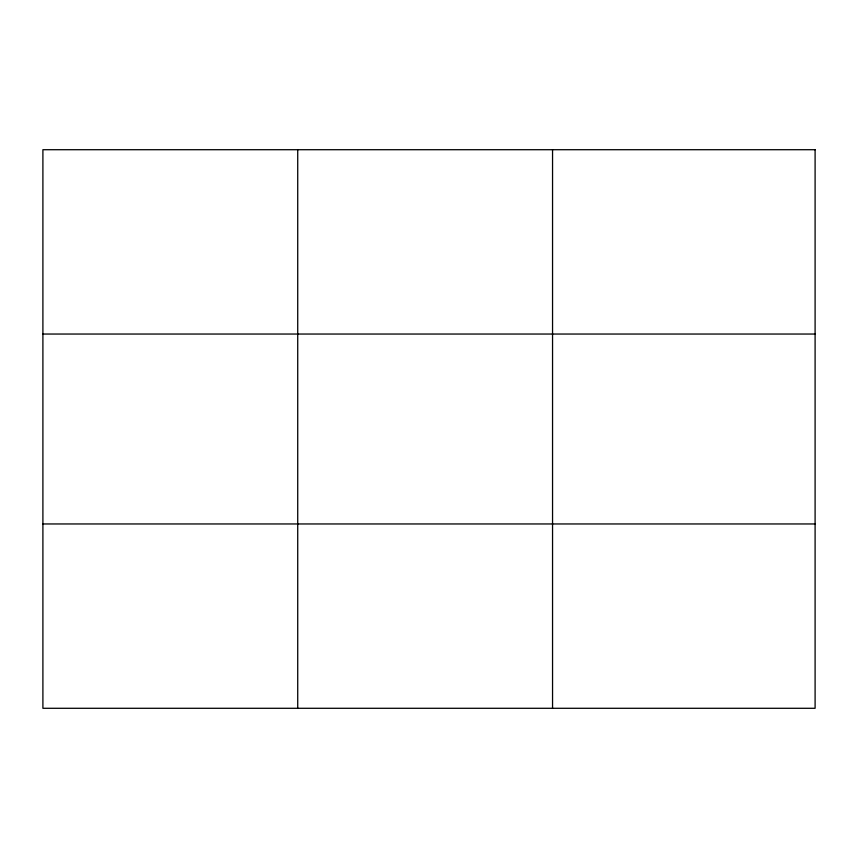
<?xml version="1.0" encoding="UTF-8"?>
<svg xmlns="http://www.w3.org/2000/svg" width="858" height="858" viewBox="0 0 858 858"><rect width="100%" height="100%" fill="white"/><g stroke="black" fill="none" stroke-linecap="round" stroke-linejoin="round"><path stroke-width="1.29" d="M297.726 708.29L297.726 149.71M552.552 708.29L552.552 149.71M42.9 334.041L815.1 334.041M42.9 523.959L815.1 523.959M815.1 149.71L815.1 708.29L42.9 708.29L42.9 149.71L815.1 149.71"/></g></svg>
